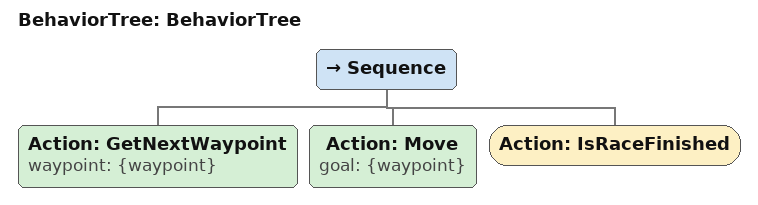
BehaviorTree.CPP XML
<?xml version="1.0"?>
<root main_tree_to_execute="BehaviorTree">
    <BehaviorTree ID="BehaviorTree">
        <Sequence>
            <Action ID="GetNextWaypoint" waypoint="{waypoint}"/>
            <Action ID="Move" goal="{waypoint}"/>
            <Action ID="IsRaceFinished"/>
        </Sequence>
    </BehaviorTree>
</root>
